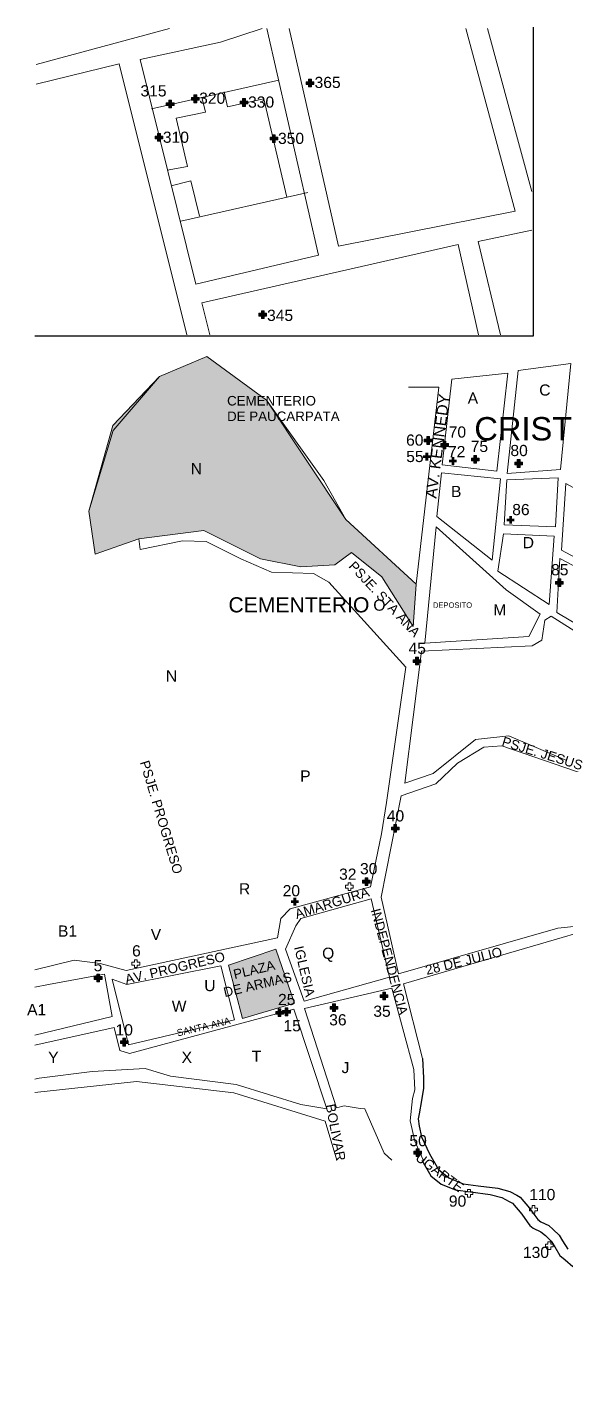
# Model space of a CAD drawing. Header units: millimetres. Extents: x -0.1 to 11.7, y -1.7 to 8.3.
# Drawn here: x -0.06 to 3.87, y -1.63 to 8.27 of the extents above; entities that cross this region are included whole.
import ezdxf

# ---------------------------------------------------------------- set-up
doc = ezdxf.new("R2010")
doc.units = ezdxf.units.MM
for name, color, linetype in [('PDF_Geometría', 7, 'Continuous'), ('PDF_Rellenos sólidos', 7, 'Continuous'), ('PDF_Texto', 1, 'Continuous')]:
    doc.layers.add(name, color=color, linetype=linetype)
doc.styles.add('PDF F1', font='arial.ttf')
doc.styles.add('PDF F2', font='arial.ttf')
pattern_1 = [(0, (0.024, -1.05), (0, 6.985), [5.08, -1.905]), (90, (0.024, -1.05), (-6.985, 4e-16), [5.08, -1.905])]
pattern_2 = [(0, (0.0426, -1.0116), (0, 6.985), [5.08, -1.905]), (90, (0.0426, -1.0116), (-6.985, 4e-16), [5.08, -1.905])]
pattern_3 = [(0, (-0.268, -0.282), (0, 6.985), [5.08, -1.905]), (90, (-0.268, -0.282), (-6.985, 4e-16), [5.08, -1.905])]
pattern_4 = [(0, (-0.2984, -0.2904), (0, 6.985), [5.08, -1.905]), (90, (-0.2984, -0.2904), (-6.985, 4e-16), [5.08, -1.905])]

msp = doc.modelspace()

# ---------------------------------------------------------------- hatches: boundary and pattern name
at = {"true_color": 0xf8d731}
h = msp.add_hatch(color=40, dxfattribs=at)
h.dxf.hatch_style = 1
h.paths.add_polyline_path([(2.8967, 5.2617), (2.8783, 5.2617), (2.8783, 5.28), (2.8583, 5.28), (2.8583, 5.2617), (2.84, 5.2617), (2.84, 5.2417), (2.8583, 5.2417), (2.8583, 5.2233), (2.8783, 5.2233), (2.8783, 5.2417), (2.8967, 5.2417)])
h = msp.add_hatch(color=40, dxfattribs=at)
h.dxf.hatch_style = 1
h.paths.add_polyline_path([(3.0773, 5.1117), (3.059, 5.1117), (3.059, 5.13), (3.039, 5.13), (3.039, 5.1117), (3.0206, 5.1117), (3.0206, 5.0917), (3.039, 5.0917), (3.039, 5.0733), (3.059, 5.0733), (3.059, 5.0917), (3.0773, 5.0917)])
h = msp.add_hatch(color=40, dxfattribs=at)
h.dxf.hatch_style = 1
h.paths.add_polyline_path([(3.4979, 4.6818), (3.4796, 4.6818), (3.4796, 4.7001), (3.4596, 4.7001), (3.4596, 4.6818), (3.4412, 4.6818), (3.4412, 4.6618), (3.4596, 4.6618), (3.4596, 4.6435), (3.4796, 4.6435), (3.4796, 4.6618), (3.4979, 4.6618)])
h = msp.add_hatch(dxfattribs=at)
h.set_pattern_fill('ANGLE', color=40)
h.set_pattern_definition(pattern_4)
h.paths.add_polyline_path([(1.8873, 1.881), (1.8689, 1.881), (1.8689, 1.8993), (1.8489, 1.8993), (1.8489, 1.881), (1.8306, 1.881), (1.8306, 1.861), (1.8489, 1.861), (1.8489, 1.8426), (1.8689, 1.8426), (1.8689, 1.861), (1.8873, 1.861)])
h = msp.add_hatch(dxfattribs=at)
h.set_pattern_fill('ANGLE', color=40)
h.set_pattern_definition(pattern_4)
h.paths.add_polyline_path([(1.8873, 1.881), (1.8689, 1.881), (1.8689, 1.8993), (1.8489, 1.8993), (1.8489, 1.881), (1.8306, 1.881), (1.8306, 1.861), (1.8489, 1.861), (1.8489, 1.8426), (1.8689, 1.8426), (1.8689, 1.861), (1.8873, 1.861)])
h = msp.add_hatch(dxfattribs=at)
h.set_pattern_fill('ANGLE', color=40)
h.set_pattern_definition(pattern_4)
h.paths.add_polyline_path([(1.8873, 1.881), (1.8689, 1.881), (1.8689, 1.8993), (1.8489, 1.8993), (1.8489, 1.881), (1.8306, 1.881), (1.8306, 1.861), (1.8489, 1.861), (1.8489, 1.8426), (1.8689, 1.8426), (1.8689, 1.861), (1.8873, 1.861)])
h = msp.add_hatch(dxfattribs=at)
h.set_pattern_fill('ANGLE', color=40)
h.set_pattern_definition(pattern_4)
h.paths.add_polyline_path([(1.8873, 1.881), (1.8689, 1.881), (1.8689, 1.8993), (1.8489, 1.8993), (1.8489, 1.881), (1.8306, 1.881), (1.8306, 1.861), (1.8489, 1.861), (1.8489, 1.8426), (1.8689, 1.8426), (1.8689, 1.861), (1.8873, 1.861)])
h = msp.add_hatch(dxfattribs=at)
h.set_pattern_fill('ANGLE', color=40)
h.set_pattern_definition([(0, (-0.296, -0.284), (0, 6.985), [5.08, -1.905]), (90, (-0.296, -0.284), (-6.985, 4e-16), [5.08, -1.905])])
h.paths.add_polyline_path([(1.8895, 1.8876), (1.8711, 1.8876), (1.8711, 1.9059), (1.8511, 1.9059), (1.8511, 1.8876), (1.8328, 1.8876), (1.8328, 1.8676), (1.8511, 1.8676), (1.8511, 1.8492), (1.8711, 1.8492), (1.8711, 1.8676), (1.8895, 1.8676)])
h = msp.add_hatch(dxfattribs=at)
h.set_pattern_fill('ANGLE', color=40)
h.set_pattern_definition([(0, (-0.293, -0.257), (0, 6.985), [5.08, -1.905]), (90, (-0.293, -0.257), (-6.985, 4e-16), [5.08, -1.905])])
h.paths.add_polyline_path([(1.8929, 1.9144), (1.8746, 1.9144), (1.8746, 1.9327), (1.8546, 1.9327), (1.8546, 1.9144), (1.8363, 1.9144), (1.8363, 1.8944), (1.8546, 1.8944), (1.8546, 1.876), (1.8746, 1.876), (1.8746, 1.8944), (1.8929, 1.8944)])
h = msp.add_hatch(dxfattribs=at)
h.set_pattern_fill('ANGLE', color=40)
h.set_pattern_definition([(0, (-0.269, -0.275), (0, 6.985), [5.08, -1.905]), (90, (-0.269, -0.275), (-6.985, 4e-16), [5.08, -1.905])])
h.paths.add_polyline_path([(1.917, 1.8961), (1.8987, 1.8961), (1.8987, 1.9144), (1.8787, 1.9144), (1.8787, 1.8961), (1.8604, 1.8961), (1.8604, 1.8761), (1.8787, 1.8761), (1.8787, 1.8578), (1.8987, 1.8578), (1.8987, 1.8761), (1.917, 1.8761)])
h = msp.add_hatch(dxfattribs=at)
h.set_pattern_fill('ANGLE', color=40)
h.set_pattern_definition([(0, (-0.269, -0.2775), (0, 6.985), [5.08, -1.905]), (90, (-0.269, -0.2775), (-6.985, 4e-16), [5.08, -1.905])])
h.paths.add_polyline_path([(1.917, 1.8939), (1.8987, 1.8939), (1.8987, 1.9122), (1.8787, 1.9122), (1.8787, 1.8939), (1.8604, 1.8939), (1.8604, 1.8739), (1.8787, 1.8739), (1.8787, 1.8556), (1.8987, 1.8556), (1.8987, 1.8739), (1.917, 1.8739)])
h = msp.add_hatch(dxfattribs=at)
h.set_pattern_fill('ANGLE', color=40)
h.set_pattern_definition(pattern_3)
h.paths.add_polyline_path([(1.9174, 1.8897), (1.8991, 1.8897), (1.8991, 1.908), (1.8791, 1.908), (1.8791, 1.8897), (1.8608, 1.8897), (1.8608, 1.8697), (1.8791, 1.8697), (1.8791, 1.8513), (1.8991, 1.8513), (1.8991, 1.8697), (1.9174, 1.8697)])
h = msp.add_hatch(dxfattribs=at)
h.set_pattern_fill('ANGLE', color=40)
h.set_pattern_definition(pattern_3)
h.paths.add_polyline_path([(1.9174, 1.8897), (1.8991, 1.8897), (1.8991, 1.908), (1.8791, 1.908), (1.8791, 1.8897), (1.8608, 1.8897), (1.8608, 1.8697), (1.8791, 1.8697), (1.8791, 1.8513), (1.8991, 1.8513), (1.8991, 1.8697), (1.9174, 1.8697)])
h = msp.add_hatch(dxfattribs=at)
h.set_pattern_fill('ANGLE', color=40)
h.set_pattern_definition([(0, (-0.2675, -0.2645), (0, 6.985), [5.08, -1.905]), (90, (-0.2675, -0.2645), (-6.985, 4e-16), [5.08, -1.905])])
h.paths.add_polyline_path([(1.9182, 1.9069), (1.8999, 1.9069), (1.8999, 1.9252), (1.8799, 1.9252), (1.8799, 1.9069), (1.8616, 1.9069), (1.8616, 1.8869), (1.8799, 1.8869), (1.8799, 1.8686), (1.8999, 1.8686), (1.8999, 1.8869), (1.9182, 1.8869)])
h = msp.add_hatch(color=40, dxfattribs=at)
h.dxf.hatch_style = 1
h.paths.add_polyline_path([(1.9058, 1.9142), (1.8858, 1.9142), (1.8858, 1.8958), (1.8675, 1.8958), (1.8675, 1.8758), (1.8858, 1.8758), (1.8858, 1.8575), (1.9058, 1.8575), (1.9058, 1.8758), (1.9241, 1.8758), (1.9241, 1.8958), (1.9058, 1.8958)])
h = msp.add_hatch(dxfattribs=at)
h.set_pattern_fill('ANGLE', color=40)
h.set_pattern_definition([(0, (-0.2614, -0.247), (0, 6.985), [5.08, -1.905]), (90, (-0.2614, -0.247), (-6.985, 4e-16), [5.08, -1.905])])
h.paths.add_polyline_path([(1.9243, 1.9246), (1.906, 1.9246), (1.906, 1.943), (1.886, 1.943), (1.886, 1.9246), (1.8677, 1.9246), (1.8677, 1.9046), (1.886, 1.9046), (1.886, 1.8863), (1.906, 1.8863), (1.906, 1.9046), (1.9243, 1.9046)])
h = msp.add_hatch(dxfattribs=at)
h.set_pattern_fill('ANGLE', color=40)
h.set_pattern_definition([(0, (-0.258, -0.2686), (0, 6.985), [5.08, -1.905]), (90, (-0.258, -0.2686), (-6.985, 4e-16), [5.08, -1.905])])
h.paths.add_polyline_path([(1.9279, 1.9028), (1.9096, 1.9028), (1.9096, 1.9211), (1.8896, 1.9211), (1.8896, 1.9028), (1.8712, 1.9028), (1.8712, 1.8828), (1.8896, 1.8828), (1.8896, 1.8644), (1.9096, 1.8644), (1.9096, 1.8828), (1.9279, 1.8828)])
h = msp.add_hatch(dxfattribs=at)
h.set_pattern_fill('ANGLE', color=40)
h.set_pattern_definition([(0, (-1.073, -0.51), (0, 6.985), [5.08, -1.905]), (90, (-1.073, -0.51), (-6.985, 4e-16), [5.08, -1.905])])
h.paths.add_polyline_path([(1.1124, 1.6611), (1.0941, 1.6611), (1.0941, 1.6795), (1.0741, 1.6795), (1.0741, 1.6611), (1.0557, 1.6611), (1.0557, 1.6411), (1.0741, 1.6411), (1.0741, 1.6228), (1.0941, 1.6228), (1.0941, 1.6411), (1.1124, 1.6411)])
h = msp.add_hatch(dxfattribs=at)
h.set_pattern_fill('ANGLE', color=40)
h.set_pattern_definition(pattern_1)
h.paths.add_polyline_path([(0.7645, 1.4431), (0.7461, 1.4431), (0.7461, 1.4614), (0.7261, 1.4614), (0.7261, 1.4431), (0.7078, 1.4431), (0.7078, 1.4231), (0.7261, 1.4231), (0.7261, 1.4048), (0.7461, 1.4048), (0.7461, 1.4231), (0.7645, 1.4231)])
h = msp.add_hatch(dxfattribs=at)
h.set_pattern_fill('ANGLE', color=40)
h.set_pattern_definition(pattern_1)
h.paths.add_polyline_path([(2.21, 1.1215), (2.1917, 1.1215), (2.1917, 1.1398), (2.1717, 1.1398), (2.1717, 1.1215), (2.1533, 1.1215), (2.1533, 1.1015), (2.1717, 1.1015), (2.1717, 1.0831), (2.1917, 1.0831), (2.1917, 1.1015), (2.21, 1.1015)])
h = msp.add_hatch(dxfattribs=at)
h.set_pattern_fill('ANGLE', color=40)
h.set_pattern_definition([(0, (0.024, -1.071), (0, 6.985), [5.08, -1.905]), (90, (0.024, -1.071), (-6.985, 4e-16), [5.08, -1.905])])
h.paths.add_polyline_path([(2.21, 1.1007), (2.1917, 1.1007), (2.1917, 1.119), (2.1717, 1.119), (2.1717, 1.1007), (2.1533, 1.1007), (2.1533, 1.0807), (2.1717, 1.0807), (2.1717, 1.0623), (2.1917, 1.0623), (2.1917, 1.0807), (2.21, 1.0807)])
h = msp.add_hatch(dxfattribs=at)
h.set_pattern_fill('ANGLE', color=40)
h.set_pattern_definition(pattern_2)
h.paths.add_polyline_path([(2.2283, 1.1598), (2.21, 1.1598), (2.21, 1.1781), (2.19, 1.1781), (2.19, 1.1598), (2.1717, 1.1598), (2.1717, 1.1398), (2.19, 1.1398), (2.19, 1.1215), (2.21, 1.1215), (2.21, 1.1398), (2.2283, 1.1398)])
h = msp.add_hatch(dxfattribs=at)
h.set_pattern_fill('ANGLE', color=40)
h.set_pattern_definition(pattern_2)
h.paths.add_polyline_path([(2.2283, 1.1598), (2.21, 1.1598), (2.21, 1.1781), (2.19, 1.1781), (2.19, 1.1598), (2.1717, 1.1598), (2.1717, 1.1398), (2.19, 1.1398), (2.19, 1.1215), (2.21, 1.1215), (2.21, 1.1398), (2.2283, 1.1398)])
h = msp.add_hatch(dxfattribs=at)
h.set_pattern_fill('ANGLE', color=40)
h.set_pattern_definition(pattern_2)
h.paths.add_polyline_path([(2.2283, 1.1598), (2.21, 1.1598), (2.21, 1.1781), (2.19, 1.1781), (2.19, 1.1598), (2.1717, 1.1598), (2.1717, 1.1398), (2.19, 1.1398), (2.19, 1.1215), (2.21, 1.1215), (2.21, 1.1398), (2.2283, 1.1398)])
h = msp.add_hatch(dxfattribs=at)
h.set_pattern_fill('ANGLE', color=40)
h.set_pattern_definition([(0, (0.0426, -1.0316), (0, 6.985), [5.08, -1.905]), (90, (0.0426, -1.0316), (-6.985, 4e-16), [5.08, -1.905])])
h.paths.add_polyline_path([(2.2283, 1.1398), (2.21, 1.1398), (2.21, 1.1581), (2.19, 1.1581), (2.19, 1.1398), (2.1717, 1.1398), (2.1717, 1.1198), (2.19, 1.1198), (2.19, 1.1015), (2.21, 1.1015), (2.21, 1.1198), (2.2283, 1.1198)])
h = msp.add_hatch(dxfattribs=at)
h.set_pattern_fill('ANGLE', color=40)
h.set_pattern_definition([(0, (0.053, -1.05), (0, 6.985), [5.08, -1.905]), (90, (0.053, -1.05), (-6.985, 4e-16), [5.08, -1.905])])
h.paths.add_polyline_path([(2.2387, 1.1215), (2.2203, 1.1215), (2.2203, 1.1398), (2.2003, 1.1398), (2.2003, 1.1215), (2.182, 1.1215), (2.182, 1.1015), (2.2003, 1.1015), (2.2003, 1.0831), (2.2203, 1.0831), (2.2203, 1.1015), (2.2387, 1.1015)])
h = msp.add_hatch(dxfattribs=at)
h.set_pattern_fill('ANGLE', color=40)
h.set_pattern_definition([(0, (0.0614, -1.018), (0, 6.985), [5.08, -1.905]), (90, (0.0614, -1.018), (-6.985, 4e-16), [5.08, -1.905])])
h.paths.add_polyline_path([(2.2471, 1.1537), (2.2287, 1.1537), (2.2287, 1.172), (2.2087, 1.172), (2.2087, 1.1537), (2.1904, 1.1537), (2.1904, 1.1337), (2.2087, 1.1337), (2.2087, 1.1153), (2.2287, 1.1153), (2.2287, 1.1337), (2.2471, 1.1337)])
h = msp.add_hatch(dxfattribs=at)
h.set_pattern_fill('ANGLE', color=40)
h.set_pattern_definition(pattern_1)
h.paths.add_polyline_path([(3.7619, -0.5961), (3.7419, -0.5961), (3.7419, -0.6144), (3.7236, -0.6144), (3.7236, -0.6344), (3.7419, -0.6344), (3.7419, -0.6528), (3.7619, -0.6528), (3.7619, -0.6344), (3.7803, -0.6344), (3.7803, -0.6144), (3.7619, -0.6144)])
h.paths.add_polyline_path([(4.7518, -0.954), (4.7318, -0.954), (4.7318, -0.9724), (4.7135, -0.9724), (4.7135, -0.9924), (4.7318, -0.9924), (4.7318, -1.0107), (4.7518, -1.0107), (4.7518, -0.9924), (4.7702, -0.9924), (4.7702, -0.9724), (4.7518, -0.9724)])
h.paths.add_polyline_path([(5.3402, -1.4535), (5.3202, -1.4535), (5.3202, -1.4718), (5.3019, -1.4718), (5.3019, -1.4918), (5.3202, -1.4918), (5.3202, -1.5102), (5.3402, -1.5102), (5.3402, -1.4918), (5.3585, -1.4918), (5.3585, -1.4718), (5.3402, -1.4718)])
h.paths.add_polyline_path([(5.5085, -1.5772), (5.4885, -1.5772), (5.4885, -1.5955), (5.4702, -1.5955), (5.4702, -1.6155), (5.4885, -1.6155), (5.4885, -1.6339), (5.5085, -1.6339), (5.5085, -1.6155), (5.5268, -1.6155), (5.5268, -1.5955), (5.5085, -1.5955)])
h.paths.add_polyline_path([(3.1562, -0.2141), (3.1562, -0.2325), (3.1378, -0.2325), (3.1378, -0.2525), (3.1562, -0.2525), (3.1562, -0.2708), (3.1762, -0.2708), (3.1762, -0.2525), (3.1945, -0.2525), (3.1945, -0.2325), (3.1762, -0.2325), (3.1762, -0.2141)])
h = msp.add_hatch(dxfattribs=at)
h.set_pattern_fill('ANGLE', color=40)
h.set_pattern_definition(pattern_1)
h.paths.add_polyline_path([(3.6269, -0.332), (3.6269, -0.3503), (3.6086, -0.3503), (3.6086, -0.3703), (3.6269, -0.3703), (3.6269, -0.3887), (3.6469, -0.3887), (3.6469, -0.3703), (3.6652, -0.3703), (3.6652, -0.3503), (3.6469, -0.3503), (3.6469, -0.332)])
at = {"layer": 'PDF_Rellenos sólidos', "transparency": 33554559}
for color, points in [(256, [(1.9783, 7.85), (1.9783, 7.87), (1.9967, 7.87), (1.9967, 7.8883), (2.0167, 7.8883), (2.0167, 7.87), (2.035, 7.87), (2.035, 7.85), (2.0167, 7.85), (2.0167, 7.8317), (1.9967, 7.8317), (1.9967, 7.85)]), (256, [(0.9583, 7.6967), (0.9583, 7.7167), (0.9767, 7.7167), (0.9767, 7.735), (0.9967, 7.735), (0.9967, 7.7167), (1.015, 7.7167), (1.015, 7.6967), (0.9967, 7.6967), (0.9967, 7.6783), (0.9767, 7.6783), (0.9767, 7.6967)]), (1, [(1.1417, 7.735), (1.1417, 7.755), (1.16, 7.755), (1.16, 7.7733), (1.18, 7.7733), (1.18, 7.755), (1.1983, 7.755), (1.1983, 7.735), (1.18, 7.735), (1.18, 7.7167), (1.16, 7.7167), (1.16, 7.735)]), (256, [(1.4967, 7.7083), (1.4967, 7.7283), (1.515, 7.7283), (1.515, 7.7467), (1.535, 7.7467), (1.535, 7.7283), (1.5533, 7.7283), (1.5533, 7.7083), (1.535, 7.7083), (1.535, 7.69), (1.515, 7.69), (1.515, 7.7083)]), (256, [(0.8767, 7.4533), (0.8767, 7.4733), (0.895, 7.4733), (0.895, 7.4917), (0.915, 7.4917), (0.915, 7.4733), (0.9333, 7.4733), (0.9333, 7.4533), (0.915, 7.4533), (0.915, 7.435), (0.895, 7.435), (0.895, 7.4533)]), (1, [(1.715, 7.445), (1.715, 7.465), (1.7333, 7.465), (1.7333, 7.4833), (1.7533, 7.4833), (1.7533, 7.465), (1.7717, 7.465), (1.7717, 7.445), (1.7533, 7.445), (1.7533, 7.4267), (1.7333, 7.4267), (1.7333, 7.445)]), (1, [(1.6333, 6.16), (1.6333, 6.18), (1.6517, 6.18), (1.6517, 6.1983), (1.6717, 6.1983), (1.6717, 6.18), (1.69, 6.18), (1.69, 6.16), (1.6717, 6.16), (1.6717, 6.1417), (1.6517, 6.1417), (1.6517, 6.16)]), (256, [(2.8302, 5.1236), (2.8302, 5.1436), (2.8486, 5.1436), (2.8486, 5.1619), (2.8686, 5.1619), (2.8686, 5.1436), (2.8869, 5.1436), (2.8869, 5.1236), (2.8686, 5.1236), (2.8686, 5.1052), (2.8486, 5.1052), (2.8486, 5.1236)]), (256, [(2.96, 5.2083), (2.96, 5.2283), (2.9783, 5.2283), (2.9783, 5.2467), (2.9983, 5.2467), (2.9983, 5.2283), (3.0167, 5.2283), (3.0167, 5.2083), (2.9983, 5.2083), (2.9983, 5.19), (2.9783, 5.19), (2.9783, 5.2083)]), (256, [(3.1833, 5.1033), (3.1833, 5.1233), (3.2017, 5.1233), (3.2017, 5.1417), (3.2217, 5.1417), (3.2217, 5.1233), (3.24, 5.1233), (3.24, 5.1033), (3.2217, 5.1033), (3.2217, 5.085), (3.2017, 5.085), (3.2017, 5.1033)]), (1, [(3.5, 5.0733), (3.5, 5.0933), (3.5183, 5.0933), (3.5183, 5.1117), (3.5383, 5.1117), (3.5383, 5.0933), (3.5567, 5.0933), (3.5567, 5.0733), (3.5383, 5.0733), (3.5383, 5.055), (3.5183, 5.055), (3.5183, 5.0733)]), (256, [(3.7967, 4.2033), (3.7967, 4.2233), (3.815, 4.2233), (3.815, 4.2417), (3.835, 4.2417), (3.835, 4.2233), (3.8533, 4.2233), (3.8533, 4.2033), (3.835, 4.2033), (3.835, 4.185), (3.815, 4.185), (3.815, 4.2033)]), (256, [(2.7583, 3.6317), (2.7583, 3.6517), (2.7767, 3.6517), (2.7767, 3.67), (2.7967, 3.67), (2.7967, 3.6517), (2.815, 3.6517), (2.815, 3.6317), (2.7967, 3.6317), (2.7967, 3.6133), (2.7767, 3.6133), (2.7767, 3.6317)]), (256, [(2.6, 2.41), (2.6, 2.43), (2.6183, 2.43), (2.6183, 2.4483), (2.6383, 2.4483), (2.6383, 2.43), (2.6567, 2.43), (2.6567, 2.41), (2.6383, 2.41), (2.6383, 2.3917), (2.6183, 2.3917), (2.6183, 2.41)]), (256, [(2.3897, 2.0213), (2.3897, 2.0413), (2.408, 2.0413), (2.408, 2.0596), (2.428, 2.0596), (2.428, 2.0413), (2.4463, 2.0413), (2.4463, 2.0213), (2.428, 2.0213), (2.428, 2.0029), (2.408, 2.0029), (2.408, 2.0213)]), (256, [(0.4333, 1.3183), (0.4333, 1.3383), (0.4517, 1.3383), (0.4517, 1.3567), (0.4717, 1.3567), (0.4717, 1.3383), (0.49, 1.3383), (0.49, 1.3183), (0.4717, 1.3183), (0.4717, 1.3), (0.4517, 1.3), (0.4517, 1.3183)]), (256, [(2.5183, 1.1865), (2.5183, 1.2065), (2.5367, 1.2065), (2.5367, 1.2248), (2.5567, 1.2248), (2.5567, 1.2065), (2.575, 1.2065), (2.575, 1.1865), (2.5567, 1.1865), (2.5567, 1.1682), (2.5367, 1.1682), (2.5367, 1.1865)]), (256, [(1.7567, 1.065), (1.7567, 1.085), (1.775, 1.085), (1.775, 1.1033), (1.795, 1.1033), (1.795, 1.085), (1.8133, 1.085), (1.8133, 1.065), (1.795, 1.065), (1.795, 1.0467), (1.775, 1.0467), (1.775, 1.065)]), (256, [(1.8067, 1.0717), (1.8067, 1.0917), (1.825, 1.0917), (1.825, 1.11), (1.845, 1.11), (1.845, 1.0917), (1.8633, 1.0917), (1.8633, 1.0717), (1.845, 1.0717), (1.845, 1.0533), (1.825, 1.0533), (1.825, 1.0717)]), (256, [(2.1533, 1.1015), (2.1533, 1.1215), (2.1717, 1.1215), (2.1717, 1.1398), (2.1917, 1.1398), (2.1917, 1.1215), (2.21, 1.1215), (2.21, 1.1015), (2.1917, 1.1015), (2.1917, 1.0831), (2.1717, 1.0831), (2.1717, 1.1015)]), (256, [(0.6233, 0.85), (0.6233, 0.87), (0.6417, 0.87), (0.6417, 0.8883), (0.6617, 0.8883), (0.6617, 0.87), (0.68, 0.87), (0.68, 0.85), (0.6617, 0.85), (0.6617, 0.8317), (0.6417, 0.8317), (0.6417, 0.85)]), (256, [(2.7633, 0.0433), (2.7633, 0.0633), (2.7817, 0.0633), (2.7817, 0.0817), (2.8017, 0.0817), (2.8017, 0.0633), (2.82, 0.0633), (2.82, 0.0433), (2.8017, 0.0433), (2.8017, 0.025), (2.7817, 0.025), (2.7817, 0.0433)])]:
    msp.add_hatch(color=color, dxfattribs=at).paths.add_polyline_path(points)
at = {"layer": 'PDF_Rellenos sólidos', "true_color": 0xedffd0, "transparency": 33554559}
msp.add_hatch(color=254, dxfattribs=at).paths.add_polyline_path([(2.2667, 4.675), (1.69, 5.545), (1.255, 5.8633), (0.9083, 5.7183), (0.5683, 5.36), (0.3933, 4.735), (0.44, 4.4217), (0.7583, 4.5333), (1.2333, 4.5933), (1.645, 4.3867), (1.94, 4.33), (2.1883, 4.345), (2.31, 4.4333), (2.53, 4.2567), (2.76, 3.895), (2.7817, 4.2017)])

# ---------------------------------------------------------------- linework, layer by layer
for points in [[(2.8267, 0.7417), (2.8344, 0.6004), (2.8344, 0.5241), (2.8193, 0.435), (2.8026, 0.3365), (2.7962, 0.2999), (2.8023, 0.2476), (2.8023, 0.2476), (2.8207, 0.1696), (2.8784, 0.0441)], [(2.8784, 0.0441), (2.9441, -0.0699), (3.0196, -0.1306), (3.0196, -0.1306), (3.1246, -0.1738), (3.2332, -0.1876), (3.3768, -0.2064), (3.463, -0.2299), (3.5156, -0.2568), (3.5156, -0.2568), (3.5403, -0.2705), (3.5403, -0.2705), (3.5403, -0.2705), (3.5403, -0.2705), (3.6086, -0.3503), (3.6086, -0.3503), (3.6475, -0.4053), (3.6475, -0.4053), (3.6678, -0.4341), (3.6904, -0.4518), (3.7478, -0.4791), (3.7806, -0.5065), (3.7806, -0.5065), (3.8231, -0.548), (3.8483, -0.5896), (3.8862, -0.6515)], [(2.8214, -0.0007), (2.887, -0.1148), (2.9625, -0.1755), (2.9625, -0.1755), (3.0675, -0.2186), (3.1762, -0.2325), (3.3198, -0.2513), (3.406, -0.2748), (3.4585, -0.3017), (3.4585, -0.3017), (3.4832, -0.3154), (3.4832, -0.3154), (3.4832, -0.3154), (3.4832, -0.3154), (3.5515, -0.3952), (3.5515, -0.3952), (3.5905, -0.4502), (3.5905, -0.4502), (3.6107, -0.479), (3.6334, -0.4967), (3.6908, -0.524), (3.7236, -0.5514), (3.7236, -0.5514), (3.766, -0.5929), (3.7913, -0.6344), (3.8292, -0.6964), (3.8671, -0.7288), (3.8671, -0.7288), (3.9233, -0.7777)]]:
    msp.add_lwpolyline(points)
at = {"layer": 'PDF_Geometría', "lineweight": 25}
msp.add_lwpolyline([(3.6333, 8.2683), (3.6333, 6.0133), (0, 6.0133)], dxfattribs=at)
at = {"layer": 'PDF_Geometría', "lineweight": 13}
for points in [[(0.9814, 8.2583), (0.01, 7.995)], [(1.6906, 8.2583), (2.0683, 6.605), (1.1733, 6.3933), (0.7667, 8.0333), (1.3533, 8.1583), (1.6579, 8.2583)], [(3.1425, 8.2583), (3.5033, 6.925), (2.215, 6.67), (1.8539, 8.2583)], [(3.625, 7.0682), (3.3001, 8.2583)], [(0.01, 7.8512), (0.615, 8), (1.1093, 6.0217)], [(0.8517, 7.6717), (1.78, 7.8817)], [(1.2183, 7.7583), (1.2433, 7.6483), (1.03, 7.605), (1.1133, 7.2517), (0.965, 7.2233)], [(1.8367, 7.0267), (1.67, 7.745), (1.405, 7.6867), (1.38, 7.795)], [(0.9933, 7.11), (1.1367, 7.1467), (1.2017, 6.8883)], [(1.065, 6.8533), (1.9917, 7.0617)], [(3.3954, 6.0217), (3.2333, 6.7033), (3.625, 6.7856)], [(1.2766, 6.0217), (1.2183, 6.2567), (3.0883, 6.6817), (3.2351, 6.0217)], [(2.725, 5.64), (2.945, 5.64), (2.7817, 4.2017), (2.2667, 4.675), (2.1067, 4.96), (1.69, 5.545), (1.255, 5.8633), (0.9083, 5.7183), (0.5717, 5.325), (0.3933, 4.735), (0.44, 4.4217), (0.7583, 4.5333), (0.7667, 4.455), (1.0767, 4.52), (1.25, 4.515), (1.5017, 4.3883), (1.7267, 4.29), (2.0317, 4.2817), (2.1433, 4.2167), (2.7067, 3.5967), (2.565, 2.61), (2.5283, 2.3817), (2.4483, 1.9933), (1.8617, 1.8333), (1.795, 1.7617), (1.7683, 1.6217), (0.6667, 1.3833), (0.475, 1.4333), (0.2867, 1.4583), (0, 1.3874)], [(4.6933, 3.3817), (3.7667, 3.9683), (3.72, 3.94), (3.6967, 3.7933), (3.6267, 3.7517), (2.82, 3.715), (2.6983, 2.75), (2.905, 2.82), (3.2133, 3.0683), (3.4567, 3.0967), (3.8733, 2.9183)], [(4.0983, 2.785), (3.4067, 3.0233), (3.275, 3.0133), (3.0833, 2.8967), (2.9233, 2.7467), (2.6717, 2.6583), (2.525, 1.9183), (2.6517, 1.36), (3.8133, 1.6933), (3.93, 1.7033)], [(1.9033, 1.7083), (1.8283, 1.5383), (1.9633, 1.16), (2.5867, 1.3333), (2.4517, 1.905), (1.94, 1.7633), (1.9033, 1.7083)], [(3.945, 1.6533), (3.8467, 1.625), (2.6883, 1.2867), (2.8267, 0.7417)], [(0, 1.262), (0.1, 1.2817), (0.5083, 1.3567), (0.5633, 1.0467), (0, 0.9118)], [(2.8357, 0), (2.8283, 0.0067), (2.77, 0.1367), (2.7367, 0.285), (2.7533, 0.45), (2.77, 0.5117), (2.7633, 0.6617), (2.6033, 1.255), (1.9667, 1.1067), (2.2, 0.38), (2.2567, 0.395), (2.3717, 0.375), (2.4067, 0.3733), (2.5467, 0.05), (2.6025, 0)], [(0, 0.8388), (0.5783, 0.9683), (0.62, 0.8), (0.69, 0.7767), (1.8883, 1.1), (2.1283, 0.3733), (1.94, 0.405), (1.4683, 0.5517), (0.99, 0.6117), (0.8033, 0.6683), (0.4183, 0.645), (0.03, 0.5983), (0, 0.5908)], [(0, 0.4917), (0.74, 0.5733), (1.4517, 0.49), (2.1167, 0.2833), (2.2024, 0)]]:
    msp.add_lwpolyline(points, dxfattribs=at)
for points in [[(1.9783, 7.85), (1.9783, 7.87), (1.9967, 7.87), (1.9967, 7.8883), (2.0167, 7.8883), (2.0167, 7.87), (2.035, 7.87), (2.035, 7.85), (2.0167, 7.85), (2.0167, 7.8317), (1.9967, 7.8317), (1.9967, 7.85)], [(0.9583, 7.6967), (0.9583, 7.7167), (0.9767, 7.7167), (0.9767, 7.735), (0.9967, 7.735), (0.9967, 7.7167), (1.015, 7.7167), (1.015, 7.6967), (0.9967, 7.6967), (0.9967, 7.6783), (0.9767, 7.6783), (0.9767, 7.6967)], [(1.4967, 7.7083), (1.4967, 7.7283), (1.515, 7.7283), (1.515, 7.7467), (1.535, 7.7467), (1.535, 7.7283), (1.5533, 7.7283), (1.5533, 7.7083), (1.535, 7.7083), (1.535, 7.69), (1.515, 7.69), (1.515, 7.7083)], [(0.8767, 7.4533), (0.8767, 7.4733), (0.895, 7.4733), (0.895, 7.4917), (0.915, 7.4917), (0.915, 7.4733), (0.9333, 7.4733), (0.9333, 7.4533), (0.915, 7.4533), (0.915, 7.435), (0.895, 7.435), (0.895, 7.4533)], [(2.9717, 5.0733), (3.37, 5.0267), (3.45, 5.7433), (3.0417, 5.7)], [(3.525, 5.7617), (3.445, 5.0117), (3.8333, 5.04), (3.9083, 5.8133)], [(2.84, 5.2417), (2.84, 5.2617), (2.8583, 5.2617), (2.8583, 5.28), (2.8783, 5.28), (2.8783, 5.2617), (2.8967, 5.2617), (2.8967, 5.2417), (2.8783, 5.2417), (2.8783, 5.2233), (2.8583, 5.2233), (2.8583, 5.2417)], [(2.96, 5.2083), (2.96, 5.2283), (2.9783, 5.2283), (2.9783, 5.2467), (2.9983, 5.2467), (2.9983, 5.2283), (3.0167, 5.2283), (3.0167, 5.2083), (2.9983, 5.2083), (2.9983, 5.19), (2.9783, 5.19), (2.9783, 5.2083)], [(3.1833, 5.1033), (3.1833, 5.1233), (3.2017, 5.1233), (3.2017, 5.1417), (3.2217, 5.1417), (3.2217, 5.1233), (3.24, 5.1233), (3.24, 5.1033), (3.2217, 5.1033), (3.2217, 5.085), (3.2017, 5.085), (3.2017, 5.1033)], [(2.965, 5.015), (2.9317, 4.6967), (3.335, 4.3783), (3.395, 4.9717)], [(3.4417, 4.9633), (3.4233, 4.635), (3.7983, 4.6217), (3.8167, 4.9783)], [(3.8733, 4.9383), (3.8417, 4.4517), (4.8883, 3.8917), (5.0917, 4.2717)], [(2.9267, 4.6217), (2.8433, 3.7733), (3.6017, 3.8217), (3.685, 3.985), (3.4367, 4.1617)], [(3.4183, 4.57), (3.3767, 4.2983), (3.75, 4.055), (3.7867, 4.5533)], [(3.8283, 4.39), (3.8067, 3.995), (4.6967, 3.4667), (4.8633, 3.845)], [(3.7967, 4.2033), (3.7967, 4.2233), (3.815, 4.2233), (3.815, 4.2417), (3.835, 4.2417), (3.835, 4.2233), (3.8533, 4.2233), (3.8533, 4.2033), (3.835, 4.2033), (3.835, 4.185), (3.815, 4.185), (3.815, 4.2033)], [(2.7583, 3.6317), (2.7583, 3.6517), (2.7767, 3.6517), (2.7767, 3.67), (2.7967, 3.67), (2.7967, 3.6517), (2.815, 3.6517), (2.815, 3.6317), (2.7967, 3.6317), (2.7967, 3.6133), (2.7767, 3.6133), (2.7767, 3.6317)], [(2.6, 2.41), (2.6, 2.43), (2.6183, 2.43), (2.6183, 2.4483), (2.6383, 2.4483), (2.6383, 2.43), (2.6567, 2.43), (2.6567, 2.41), (2.6383, 2.41), (2.6383, 2.3917), (2.6183, 2.3917), (2.6183, 2.41)], [(2.2657, 1.9849), (2.2657, 2.0049), (2.284, 2.0049), (2.284, 2.0232), (2.304, 2.0232), (2.304, 2.0049), (2.3224, 2.0049), (2.3224, 1.9849), (2.304, 1.9849), (2.304, 1.9666), (2.284, 1.9666), (2.284, 1.9849)], [(2.3897, 2.0213), (2.3897, 2.0413), (2.408, 2.0413), (2.408, 2.0596), (2.428, 2.0596), (2.428, 2.0413), (2.4463, 2.0413), (2.4463, 2.0213), (2.428, 2.0213), (2.428, 2.0029), (2.408, 2.0029), (2.408, 2.0213)], [(0.5633, 1.32), (0.6817, 0.8417), (1.455, 1.0233), (1.355, 1.4183), (0.6717, 1.2817)], [(0.7078, 1.4231), (0.7078, 1.4431), (0.7261, 1.4431), (0.7261, 1.4614), (0.7461, 1.4614), (0.7461, 1.4431), (0.7645, 1.4431), (0.7645, 1.4231), (0.7461, 1.4231), (0.7461, 1.4048), (0.7261, 1.4048), (0.7261, 1.4231)], [(0.4333, 1.3183), (0.4333, 1.3383), (0.4517, 1.3383), (0.4517, 1.3567), (0.4717, 1.3567), (0.4717, 1.3383), (0.49, 1.3383), (0.49, 1.3183), (0.4717, 1.3183), (0.4717, 1.3), (0.4517, 1.3), (0.4517, 1.3183)], [(2.5183, 1.1865), (2.5183, 1.2065), (2.5367, 1.2065), (2.5367, 1.2248), (2.5567, 1.2248), (2.5567, 1.2065), (2.575, 1.2065), (2.575, 1.1865), (2.5567, 1.1865), (2.5567, 1.1682), (2.5367, 1.1682), (2.5367, 1.1865)], [(1.7567, 1.065), (1.7567, 1.085), (1.775, 1.085), (1.775, 1.1033), (1.795, 1.1033), (1.795, 1.085), (1.8133, 1.085), (1.8133, 1.065), (1.795, 1.065), (1.795, 1.0467), (1.775, 1.0467), (1.775, 1.065)], [(1.8067, 1.0717), (1.8067, 1.0917), (1.825, 1.0917), (1.825, 1.11), (1.845, 1.11), (1.845, 1.0917), (1.8633, 1.0917), (1.8633, 1.0717), (1.845, 1.0717), (1.845, 1.0533), (1.825, 1.0533), (1.825, 1.0717)], [(2.1533, 1.1015), (2.1533, 1.1215), (2.1717, 1.1215), (2.1717, 1.1398), (2.1917, 1.1398), (2.1917, 1.1215), (2.21, 1.1215), (2.21, 1.1015), (2.1917, 1.1015), (2.1917, 1.0831), (2.1717, 1.0831), (2.1717, 1.1015)], [(0.6233, 0.85), (0.6233, 0.87), (0.6417, 0.87), (0.6417, 0.8883), (0.6617, 0.8883), (0.6617, 0.87), (0.68, 0.87), (0.68, 0.85), (0.6617, 0.85), (0.6617, 0.8317), (0.6417, 0.8317), (0.6417, 0.85)], [(2.7633, 0.0433), (2.7633, 0.0633), (2.7817, 0.0633), (2.7817, 0.0817), (2.8017, 0.0817), (2.8017, 0.0633), (2.82, 0.0633), (2.82, 0.0433), (2.8017, 0.0433), (2.8017, 0.025), (2.7817, 0.025), (2.7817, 0.0433)], [(3.1378, -0.2525), (3.1378, -0.2325), (3.1562, -0.2325), (3.1562, -0.2141), (3.1762, -0.2141), (3.1762, -0.2325), (3.1945, -0.2325), (3.1945, -0.2525), (3.1762, -0.2525), (3.1762, -0.2708), (3.1562, -0.2708), (3.1562, -0.2525)], [(3.6086, -0.3703), (3.6086, -0.3503), (3.6269, -0.3503), (3.6269, -0.332), (3.6469, -0.332), (3.6469, -0.3503), (3.6652, -0.3503), (3.6652, -0.3703), (3.6469, -0.3703), (3.6469, -0.3887), (3.6269, -0.3887), (3.6269, -0.3703)], [(3.7236, -0.6344), (3.7236, -0.6144), (3.7419, -0.6144), (3.7419, -0.5961), (3.7619, -0.5961), (3.7619, -0.6144), (3.7803, -0.6144), (3.7803, -0.6344), (3.7619, -0.6344), (3.7619, -0.6528), (3.7419, -0.6528), (3.7419, -0.6344)]]:
    msp.add_lwpolyline(points, close=True, dxfattribs=at)
at = {"layer": 'PDF_Geometría', "color": 1, "lineweight": 13}
for points in [[(1.1417, 7.735), (1.1417, 7.755), (1.16, 7.755), (1.16, 7.7733), (1.18, 7.7733), (1.18, 7.755), (1.1983, 7.755), (1.1983, 7.735), (1.18, 7.735), (1.18, 7.7167), (1.16, 7.7167), (1.16, 7.735)], [(1.715, 7.445), (1.715, 7.465), (1.7333, 7.465), (1.7333, 7.4833), (1.7533, 7.4833), (1.7533, 7.465), (1.7717, 7.465), (1.7717, 7.445), (1.7533, 7.445), (1.7533, 7.4267), (1.7333, 7.4267), (1.7333, 7.445)], [(1.6333, 6.16), (1.6333, 6.18), (1.6517, 6.18), (1.6517, 6.1983), (1.6717, 6.1983), (1.6717, 6.18), (1.69, 6.18), (1.69, 6.16), (1.6717, 6.16), (1.6717, 6.1417), (1.6517, 6.1417), (1.6517, 6.16)], [(3.5, 5.0733), (3.5, 5.0933), (3.5183, 5.0933), (3.5183, 5.1117), (3.5383, 5.1117), (3.5383, 5.0933), (3.5567, 5.0933), (3.5567, 5.0733), (3.5383, 5.0733), (3.5383, 5.055), (3.5183, 5.055), (3.5183, 5.0733)]]:
    msp.add_lwpolyline(points, close=True, dxfattribs=at)
at = {"layer": 'PDF_Geometría', "color": 65, "lineweight": 13, "true_color": 0x7cb342}
for points in [[(2.2667, 4.675), (1.69, 5.545), (1.255, 5.8633), (0.9083, 5.7183), (0.5683, 5.36), (0.3933, 4.735), (0.44, 4.4217), (0.7583, 4.5333), (1.2333, 4.5933), (1.645, 4.3867), (1.94, 4.33), (2.1883, 4.345), (2.31, 4.4333), (2.53, 4.2567), (2.76, 3.895), (2.7817, 4.2017)], [(1.4117, 1.4217), (1.515, 1.0333), (1.8933, 1.145), (1.7583, 1.5383)]]:
    msp.add_lwpolyline(points, close=True, dxfattribs=at)
at = {"layer": 'PDF_Rellenos sólidos', "color": 254, "lineweight": 25, "true_color": 0xedffd0, "transparency": 33554559}
msp.add_solid([(1.4117, 1.4217), (1.515, 1.0333), (1.7583, 1.5383), (1.8933, 1.145)], dxfattribs=at)

# ---------------------------------------------------------------- texts
at = {"layer": 'PDF_Texto', "color": 7, "char_height": 0.0816, "attachment_point": 4, "style": 'PDF F2'}
for s, insert in [('315', (0.77, 7.8027)), ('365', (2.04, 7.8643)), ('320', (1.1983, 7.7493)), ('330', (1.555, 7.721)), ('310', (0.9333, 7.4643)), ('350', (1.7733, 7.456)), ('345', (1.6933, 6.1643)), ('70', (3.0183, 5.3127)), ('60', (2.7073, 5.2538)), ('75', (3.1787, 5.2077)), ('55', (2.7083, 5.1343)), ('72', (3.013, 5.1702)), ('80', (3.4683, 5.1777)), ('86', (3.4815, 4.7467)), ('85', (3.765, 4.3077)), ('45', (2.725, 3.7343)), ('40', (2.5667, 2.511)), ('32', (2.2186, 2.0856)), ('30', (2.3713, 2.1257)), ('20', (1.8073, 1.9649)), ('6', (0.7089, 1.526)), ('5', (0.4283, 1.4177)), ('25', (1.7733, 1.171)), ('35', (2.4683, 1.0854)), ('10', (0.5883, 0.9493)), ('15', (1.8133, 0.9793)), ('36', (2.1466, 1.0227)), ('50', (2.7317, 0.141)), ('90', (3.0195, -0.3005)), ('110', (3.6057, -0.2527)), ('130', (3.5597, -0.6748))]:
    msp.add_mtext(s, dxfattribs=dict(at, insert=insert))
at = {"layer": 'PDF_Texto', "attachment_point": 4}
for s, insert, char_height, style in [('C', (3.6783, 5.6193), 0.0816, 'PDF F2'), ('A', (3.1567, 5.561), 0.0816, 'PDF F2'), ('CRISTO REY', (3.205, 5.3359), 0.17039, 'PDF F1'), ('N', (1.1367, 5.046), 0.0816, 'PDF F2'), ('B', (3.035, 4.8793), 0.0816, 'PDF F2'), ('D', (3.5583, 4.506), 0.0816, 'PDF F2'), ('O', (2.4683, 4.0493), 0.0816, 'PDF F2'), ('M', (3.3433, 4.016), 0.0816, 'PDF F2'), ('N', (0.955, 3.5327), 0.0816, 'PDF F2'), ('P', (1.935, 2.8027), 0.0816, 'PDF F2'), ('R', (1.4883, 1.9793), 0.0816, 'PDF F2'), ('B1', (0.1683, 1.671), 0.0816, 'PDF F2'), ('V', (0.845, 1.646), 0.0816, 'PDF F2'), ('Q', (2.095, 1.4977), 0.0816, 'PDF F2'), ('U', (1.235, 1.2727), 0.0816, 'PDF F2'), ('A1', (-0.0567, 1.0977), 0.0816, 'PDF F2'), ('W', (0.9983, 1.1227), 0.0816, 'PDF F2'), ('T', (1.5817, 0.7577), 0.0816, 'PDF F2'), ('Y', (0.0967, 0.7493), 0.0816, 'PDF F2'), ('X', (1.07, 0.7493), 0.0816, 'PDF F2'), ('J', (2.2367, 0.6743), 0.0816, 'PDF F2')]:
    msp.add_mtext(s, dxfattribs=dict(at, insert=insert, char_height=char_height, style=style))
at = {"layer": 'PDF_Texto', "color": 5, "attachment_point": 4, "style": 'PDF F1'}
for s, insert, char_height in [('CEMENTERIO', (1.4017, 5.5411), 0.0696), ('DE PAUCARPATA', (1.4017, 5.4277), 0.069597), ('CEMENTERIO', (1.4117, 4.0513), 0.1104), ('DEPOSITO', (2.9033, 4.0496), 0.0396)]:
    msp.add_mtext(s, dxfattribs=dict(at, insert=insert, char_height=char_height))
for s, insert, char_height, rotation in [('AV. KENNEDY', (2.8877, 4.8303), 0.081576, 82.55157), ('PSJE. STA ANA', (2.3085, 4.3535), 0.069181, 312.90624), ('PSJE. JESUS', (3.4102, 3.0578), 0.069592, 342.78352), ('PSJE. PROGRESO', (0.7979, 2.9132), 0.069596, 286.77175), ('AMARGURA', (1.8993, 1.7914), 0.0696, 17.45494), ('INDEPENDENCIA', (2.4833, 1.8339), 0.069582, 284.91361), ('AV. PROGRESO', (0.6587, 1.3168), 0.069582, 13.20662), ('IGLESIA', (1.9234, 1.5613), 0.06958, 283.17834), ('28 DE JULIO', (2.85, 1.3835), 0.069597, 13.98857), ('PLAZA', (1.4489, 1.3535), 0.06958, 13.36515), ('DE ARMAS', (1.3772, 1.2219), 0.06958, 13.25626), ('SANTA ANA', (1.036, 0.926), 0.05039, 13.3838), ('BOLIVAR', (2.1537, 0.4081), 0.06959, 280.93132), ('UGARTE', (2.7898, 0.0314), 0.06958, 323.11824)]:
    msp.add_mtext(s, dxfattribs=dict(at, insert=insert, char_height=char_height, rotation=rotation))

doc.saveas('drawing.dxf')
